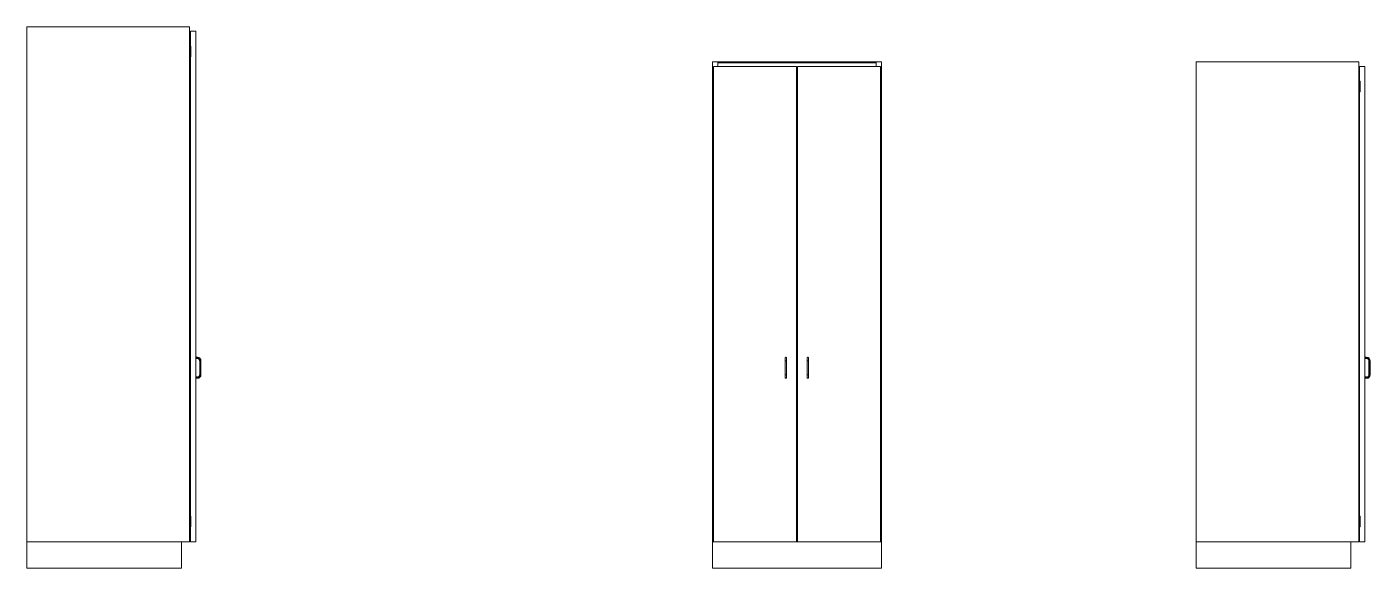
# Model space of a CAD drawing. Header units: millimetres. Extents: x 1475 to 1943, y 1107 to 1697.
# Drawn here: x 1750.3 to 1941.2, y 1325.9 to 1402.9 of the extents above; entities that cross this region are included whole.
import ezdxf

# ---------------------------------------------------------------- set-up
doc = ezdxf.new("R2010")
doc.units = ezdxf.units.MM
doc.layers.add('Standard', color=40, linetype='Continuous')

msp = doc.modelspace()

# ---------------------------------------------------------------- linework, layer by layer
at = {"layer": 'Standard', "linetype": 'Continuous', "lineweight": 0, "extrusion": (0, 1, 0)}
for p, q in [((1750.29, 1402.87), (1750.29, 1329.62)), ((1773.42, 1402.87), (1750.29, 1402.87)), ((1773.42, 1329.62), (1773.42, 1402.87)), ((1773.54, 1402.24), (1774.29, 1402.24)), ((1773.54, 1400.12), (1773.54, 1402.24)), ((1774.29, 1402.24), (1774.29, 1329.62)), ((1773.42, 1400.12), (1773.54, 1400.12)), ((1773.42, 1398.62), (1773.42, 1400.12)), ((1773.54, 1400.12), (1773.54, 1398.62)), ((1773.61, 1400.12), (1773.54, 1400.12)), ((1773.61, 1398.62), (1773.61, 1400.12)), ((1773.54, 1398.62), (1773.42, 1398.62)), ((1773.54, 1398.62), (1773.61, 1398.62)), ((1773.54, 1333.24), (1773.54, 1398.62)), ((1848.5, 1397.87), (1847.75, 1397.87)), ((1847.75, 1395.12), (1847.75, 1397.87)), ((1848.5, 1397.87), (1871, 1397.87)), ((1848.5, 1397.87), (1848.5, 1397.24)), ((1848.5, 1397.74), (1848.5, 1397.24)), ((1871, 1397.74), (1848.5, 1397.74)), ((1871.75, 1397.87), (1871, 1397.87)), ((1871, 1397.24), (1871, 1397.87)), ((1871, 1397.24), (1871, 1397.74)), ((1871.75, 1397.87), (1871.75, 1395.12)), ((1916.48, 1397.87), (1916.48, 1329.62)), ((1939.6, 1397.87), (1916.48, 1397.87)), ((1939.6, 1329.62), (1939.6, 1397.87)), ((1847.87, 1397.24), (1847.87, 1329.62)), ((1859.68, 1397.24), (1847.87, 1397.24)), ((1859.68, 1329.62), (1859.68, 1397.24)), ((1859.68, 1396.99), (1859.81, 1396.99)), ((1859.81, 1396.99), (1859.68, 1396.99)), ((1859.81, 1397.24), (1859.81, 1329.62)), ((1871.62, 1397.24), (1859.81, 1397.24)), ((1871.62, 1329.62), (1871.62, 1397.24)), ((1939.73, 1397.24), (1940.48, 1397.24)), ((1939.73, 1395.12), (1939.73, 1397.24)), ((1940.48, 1397.24), (1940.48, 1329.62)), ((1847.75, 1395.12), (1847.75, 1393.62)), ((1847.87, 1395.12), (1847.75, 1395.12)), ((1871.75, 1395.12), (1871.62, 1395.12)), ((1871.75, 1393.62), (1871.75, 1395.12)), ((1939.6, 1395.12), (1939.73, 1395.12)), ((1939.6, 1393.62), (1939.6, 1395.12)), ((1939.73, 1395.12), (1939.73, 1393.62)), ((1939.79, 1395.12), (1939.73, 1395.12)), ((1939.79, 1393.62), (1939.79, 1395.12)), ((1847.75, 1333.24), (1847.75, 1393.62)), ((1847.75, 1393.62), (1847.87, 1393.62)), ((1871.62, 1393.62), (1871.75, 1393.62)), ((1871.75, 1393.62), (1871.75, 1333.24)), ((1939.73, 1393.62), (1939.6, 1393.62)), ((1939.73, 1333.24), (1939.73, 1393.62)), ((1939.73, 1393.62), (1939.79, 1393.62)), ((1773.42, 1382.27), (1773.54, 1382.27)), ((1939.6, 1375.96), (1939.73, 1375.96)), ((1773.54, 1374.27), (1773.42, 1374.27)), ((1939.73, 1367.96), (1939.6, 1367.96)), ((1774.29, 1355.87), (1774.54, 1355.87)), ((1774.54, 1355.77), (1774.29, 1355.77)), ((1774.29, 1355.68), (1774.54, 1355.68)), ((1858.09, 1355.77), (1858.09, 1355.37)), ((1858.28, 1355.37), (1858.28, 1355.77)), ((1861.21, 1355.77), (1861.21, 1355.37)), ((1861.4, 1355.37), (1861.4, 1355.77)), ((1940.48, 1355.87), (1940.73, 1355.87)), ((1940.73, 1355.77), (1940.48, 1355.77)), ((1940.48, 1355.68), (1940.73, 1355.68)), ((1774.86, 1355.37), (1774.86, 1353.37)), ((1774.95, 1353.37), (1774.95, 1355.37)), ((1775.04, 1355.37), (1775.04, 1353.37)), ((1858.09, 1353.37), (1858.09, 1355.37)), ((1858.28, 1355.37), (1858.28, 1353.37)), ((1861.21, 1353.37), (1861.21, 1355.37)), ((1861.4, 1355.37), (1861.4, 1353.37)), ((1941.04, 1355.37), (1941.04, 1353.37)), ((1941.13, 1353.37), (1941.13, 1355.37)), ((1941.23, 1355.37), (1941.23, 1353.37)), ((1774.54, 1353.06), (1774.29, 1353.06)), ((1774.29, 1352.96), (1774.54, 1352.96)), ((1774.54, 1352.87), (1774.29, 1352.87)), ((1858.09, 1353.37), (1858.09, 1352.96)), ((1858.28, 1352.96), (1858.28, 1353.37)), ((1861.21, 1353.37), (1861.21, 1352.96)), ((1861.4, 1352.96), (1861.4, 1353.37)), ((1940.73, 1353.06), (1940.48, 1353.06)), ((1940.48, 1352.96), (1940.73, 1352.96)), ((1940.73, 1352.87), (1940.48, 1352.87)), ((1773.42, 1333.24), (1773.54, 1333.24)), ((1773.42, 1331.74), (1773.42, 1333.24)), ((1773.54, 1333.24), (1773.54, 1331.74)), ((1773.61, 1333.24), (1773.54, 1333.24)), ((1773.61, 1331.74), (1773.61, 1333.24)), ((1847.75, 1333.24), (1847.75, 1331.74)), ((1847.87, 1333.24), (1847.75, 1333.24)), ((1871.75, 1333.24), (1871.62, 1333.24)), ((1871.75, 1331.74), (1871.75, 1333.24)), ((1939.6, 1333.24), (1939.73, 1333.24)), ((1939.6, 1331.74), (1939.6, 1333.24)), ((1939.73, 1333.24), (1939.73, 1331.74)), ((1939.79, 1333.24), (1939.73, 1333.24)), ((1939.79, 1331.74), (1939.79, 1333.24)), ((1773.54, 1331.74), (1773.42, 1331.74)), ((1773.54, 1331.74), (1773.61, 1331.74)), ((1773.54, 1329.62), (1773.54, 1331.74)), ((1847.75, 1329.62), (1847.75, 1331.74)), ((1847.75, 1331.74), (1847.87, 1331.74)), ((1871.62, 1331.74), (1871.75, 1331.74)), ((1871.75, 1331.74), (1871.75, 1329.62)), ((1939.73, 1331.74), (1939.6, 1331.74)), ((1939.73, 1331.74), (1939.79, 1331.74)), ((1939.73, 1329.62), (1939.73, 1331.74)), ((1750.29, 1329.62), (1772.29, 1329.62)), ((1750.29, 1325.87), (1750.29, 1329.62)), ((1750.29, 1329.62), (1773.42, 1329.62)), ((1772.29, 1325.87), (1772.29, 1329.62)), ((1773.54, 1329.62), (1774.29, 1329.62)), ((1847.87, 1329.62), (1847.75, 1329.62)), ((1847.75, 1325.87), (1847.75, 1329.62)), ((1847.87, 1329.62), (1859.68, 1329.62)), ((1859.81, 1330.37), (1859.68, 1330.37)), ((1859.68, 1330.37), (1859.81, 1330.37)), ((1859.68, 1329.62), (1859.81, 1329.62)), ((1859.81, 1329.62), (1871.62, 1329.62)), ((1871.75, 1329.62), (1871.62, 1329.62)), ((1871.75, 1325.87), (1871.75, 1329.62)), ((1916.48, 1329.62), (1939.6, 1329.62)), ((1916.48, 1329.62), (1938.48, 1329.62)), ((1916.48, 1325.87), (1916.48, 1329.62)), ((1938.48, 1325.87), (1938.48, 1329.62)), ((1939.73, 1329.62), (1940.48, 1329.62)), ((1772.29, 1325.87), (1750.29, 1325.87)), ((1871.75, 1325.87), (1847.75, 1325.87)), ((1938.48, 1325.87), (1916.48, 1325.87))]:
    msp.add_line(p, q, dxfattribs=at)
at = {"layer": 'Standard', "linetype": 'Continuous', "lineweight": 0, "extrusion": (0, 0, -1)}
for centre, start, end in [((-1774.54, 1355.37), 90, 180), ((-1940.73, 1355.37), 90, 180), ((-1774.54, 1353.37), 180, 270), ((-1940.73, 1353.37), 180, 270)]:
    msp.add_arc(centre, 0.5, start, end, dxfattribs=at)
at = {"layer": 'Standard', "linetype": 'Continuous', "lineweight": 0}
for centre, start, end in [((1774.54, 1355.37), 0, 90), ((1940.73, 1355.37), 0, 90), ((1774.54, 1353.37), 270, 0), ((1940.73, 1353.37), 270, 0)]:
    msp.add_arc(centre, 0.313, start, end, dxfattribs=at)
for points in [[(1774.54, 1355.87), (1774.54, 1355.87), (1774.54, 1355.87), (1774.54, 1355.86), (1774.54, 1355.84), (1774.54, 1355.82), (1774.54, 1355.8), (1774.54, 1355.78), (1774.54, 1355.77)], [(1774.54, 1355.77), (1774.54, 1355.77), (1774.54, 1355.75), (1774.54, 1355.73), (1774.54, 1355.71), (1774.54, 1355.69), (1774.54, 1355.68), (1774.54, 1355.68), (1774.54, 1355.68)], [(1774.95, 1355.37), (1774.94, 1355.49), (1774.86, 1355.68), (1774.67, 1355.76), (1774.54, 1355.77)], [(1858.28, 1355.77), (1858.28, 1355.78), (1858.27, 1355.8), (1858.27, 1355.82), (1858.25, 1355.84), (1858.23, 1355.86), (1858.21, 1355.87), (1858.18, 1355.87), (1858.16, 1355.87), (1858.14, 1355.86), (1858.12, 1355.84), (1858.1, 1355.82), (1858.09, 1355.8), (1858.09, 1355.78), (1858.09, 1355.77)], [(1861.4, 1355.77), (1861.4, 1355.78), (1861.4, 1355.8), (1861.39, 1355.82), (1861.37, 1355.84), (1861.36, 1355.86), (1861.33, 1355.87), (1861.31, 1355.87), (1861.28, 1355.87), (1861.26, 1355.86), (1861.24, 1355.84), (1861.23, 1355.82), (1861.22, 1355.8), (1861.21, 1355.78), (1861.21, 1355.77)], [(1940.73, 1355.87), (1940.73, 1355.87), (1940.73, 1355.87), (1940.73, 1355.86), (1940.73, 1355.84), (1940.73, 1355.82), (1940.73, 1355.8), (1940.73, 1355.78), (1940.73, 1355.77)], [(1940.73, 1355.77), (1940.73, 1355.77), (1940.73, 1355.75), (1940.73, 1355.73), (1940.73, 1355.71), (1940.73, 1355.69), (1940.73, 1355.68), (1940.73, 1355.68), (1940.73, 1355.68)], [(1941.13, 1355.37), (1941.12, 1355.49), (1941.04, 1355.68), (1940.85, 1355.76), (1940.73, 1355.77)], [(1774.95, 1355.37), (1774.94, 1355.37), (1774.93, 1355.37), (1774.9, 1355.37), (1774.88, 1355.37), (1774.87, 1355.37), (1774.86, 1355.37), (1774.86, 1355.37), (1774.86, 1355.37)], [(1775.04, 1355.37), (1775.04, 1355.37), (1775.04, 1355.37), (1775.03, 1355.37), (1775.02, 1355.37), (1775, 1355.37), (1774.98, 1355.37), (1774.96, 1355.37), (1774.95, 1355.37)], [(1858.28, 1355.37), (1858.28, 1355.37), (1858.27, 1355.37), (1858.27, 1355.37), (1858.25, 1355.37), (1858.23, 1355.37), (1858.21, 1355.37), (1858.18, 1355.37), (1858.16, 1355.37), (1858.14, 1355.37), (1858.12, 1355.37), (1858.1, 1355.37), (1858.09, 1355.37), (1858.09, 1355.37), (1858.09, 1355.37)], [(1861.4, 1355.37), (1861.4, 1355.37), (1861.4, 1355.37), (1861.39, 1355.37), (1861.37, 1355.37), (1861.36, 1355.37), (1861.33, 1355.37), (1861.31, 1355.37), (1861.28, 1355.37), (1861.26, 1355.37), (1861.24, 1355.37), (1861.23, 1355.37), (1861.22, 1355.37), (1861.21, 1355.37), (1861.21, 1355.37)], [(1941.13, 1355.37), (1941.12, 1355.37), (1941.11, 1355.37), (1941.08, 1355.37), (1941.06, 1355.37), (1941.05, 1355.37), (1941.04, 1355.37), (1941.04, 1355.37), (1941.04, 1355.37)], [(1941.23, 1355.37), (1941.23, 1355.37), (1941.22, 1355.37), (1941.21, 1355.37), (1941.2, 1355.37), (1941.18, 1355.37), (1941.16, 1355.37), (1941.14, 1355.37), (1941.13, 1355.37)], [(1774.54, 1352.96), (1774.67, 1352.97), (1774.86, 1353.05), (1774.94, 1353.24), (1774.95, 1353.37)], [(1774.54, 1352.96), (1774.54, 1352.97), (1774.54, 1352.99), (1774.54, 1353.01), (1774.54, 1353.03), (1774.54, 1353.04), (1774.54, 1353.05), (1774.54, 1353.06), (1774.54, 1353.06)], [(1774.54, 1352.87), (1774.54, 1352.87), (1774.54, 1352.87), (1774.54, 1352.88), (1774.54, 1352.89), (1774.54, 1352.91), (1774.54, 1352.94), (1774.54, 1352.95), (1774.54, 1352.96)], [(1774.95, 1353.37), (1774.94, 1353.37), (1774.93, 1353.37), (1774.9, 1353.37), (1774.88, 1353.37), (1774.87, 1353.37), (1774.86, 1353.37), (1774.86, 1353.37), (1774.86, 1353.37)], [(1775.04, 1353.37), (1775.04, 1353.37), (1775.04, 1353.37), (1775.03, 1353.37), (1775.02, 1353.37), (1775, 1353.37), (1774.98, 1353.37), (1774.96, 1353.37), (1774.95, 1353.37)], [(1858.28, 1353.37), (1858.28, 1353.37), (1858.27, 1353.37), (1858.27, 1353.37), (1858.25, 1353.37), (1858.23, 1353.37), (1858.21, 1353.37), (1858.18, 1353.37), (1858.16, 1353.37), (1858.14, 1353.37), (1858.12, 1353.37), (1858.1, 1353.37), (1858.09, 1353.37), (1858.09, 1353.37), (1858.09, 1353.37)], [(1858.28, 1352.96), (1858.28, 1352.95), (1858.27, 1352.94), (1858.27, 1352.91), (1858.25, 1352.89), (1858.23, 1352.88), (1858.21, 1352.87), (1858.18, 1352.87), (1858.16, 1352.87), (1858.14, 1352.88), (1858.12, 1352.89), (1858.1, 1352.91), (1858.09, 1352.94), (1858.09, 1352.95), (1858.09, 1352.96)], [(1861.4, 1353.37), (1861.4, 1353.37), (1861.4, 1353.37), (1861.39, 1353.37), (1861.37, 1353.37), (1861.36, 1353.37), (1861.33, 1353.37), (1861.31, 1353.37), (1861.28, 1353.37), (1861.26, 1353.37), (1861.24, 1353.37), (1861.23, 1353.37), (1861.22, 1353.37), (1861.21, 1353.37), (1861.21, 1353.37)], [(1861.4, 1352.96), (1861.4, 1352.95), (1861.4, 1352.94), (1861.39, 1352.91), (1861.37, 1352.89), (1861.36, 1352.88), (1861.33, 1352.87), (1861.31, 1352.87), (1861.28, 1352.87), (1861.26, 1352.88), (1861.24, 1352.89), (1861.23, 1352.91), (1861.22, 1352.94), (1861.21, 1352.95), (1861.21, 1352.96)], [(1940.73, 1352.96), (1940.85, 1352.97), (1941.04, 1353.05), (1941.12, 1353.24), (1941.13, 1353.37)], [(1940.73, 1352.96), (1940.73, 1352.97), (1940.73, 1352.99), (1940.73, 1353.01), (1940.73, 1353.03), (1940.73, 1353.04), (1940.73, 1353.05), (1940.73, 1353.06), (1940.73, 1353.06)], [(1940.73, 1352.87), (1940.73, 1352.87), (1940.73, 1352.87), (1940.73, 1352.88), (1940.73, 1352.89), (1940.73, 1352.91), (1940.73, 1352.94), (1940.73, 1352.95), (1940.73, 1352.96)], [(1941.13, 1353.37), (1941.12, 1353.37), (1941.11, 1353.37), (1941.08, 1353.37), (1941.06, 1353.37), (1941.05, 1353.37), (1941.04, 1353.37), (1941.04, 1353.37), (1941.04, 1353.37)], [(1941.23, 1353.37), (1941.23, 1353.37), (1941.22, 1353.37), (1941.21, 1353.37), (1941.2, 1353.37), (1941.18, 1353.37), (1941.16, 1353.37), (1941.14, 1353.37), (1941.13, 1353.37)]]:
    msp.add_open_spline(points, degree=3, dxfattribs=at)

doc.saveas('drawing.dxf')
